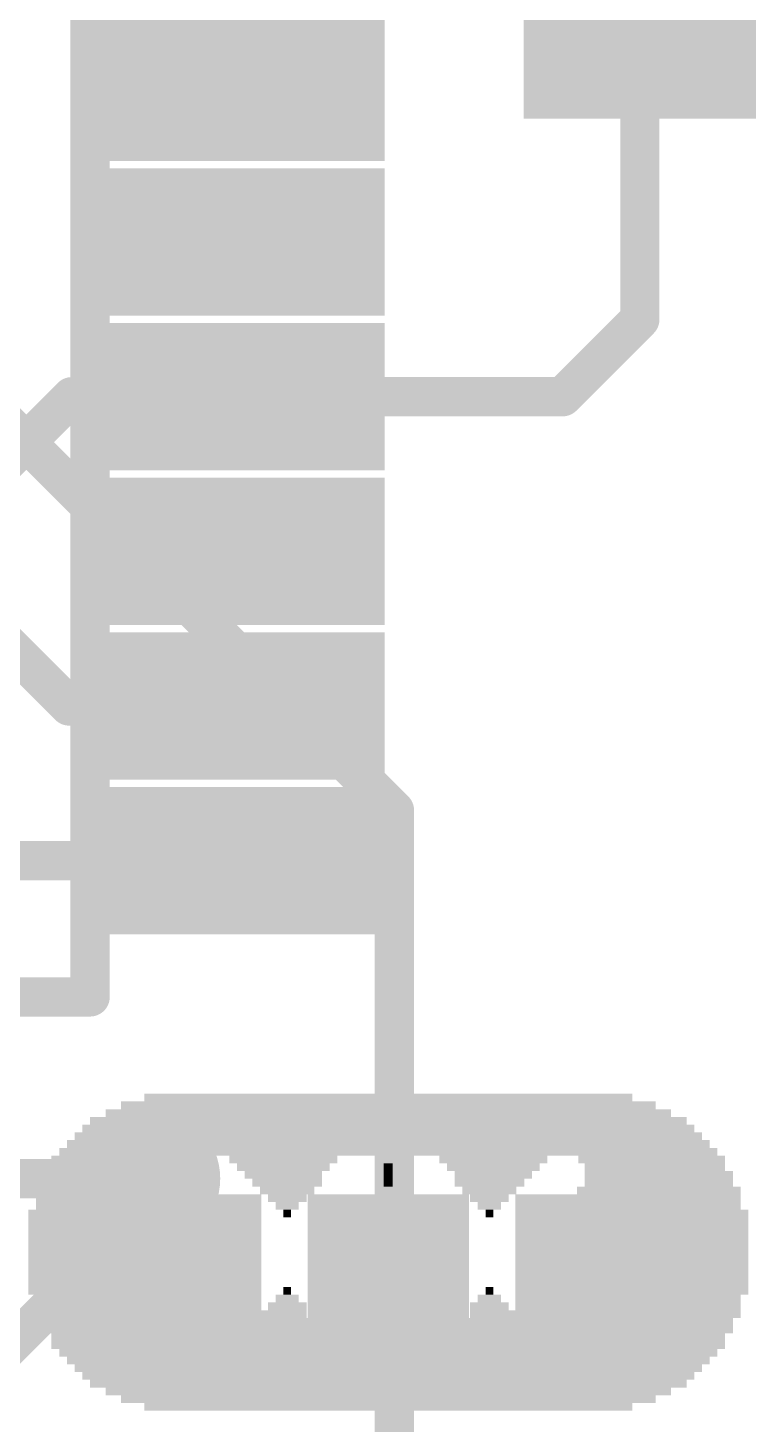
# Model space of a CAD drawing. Extents: x -41 to 98, y -71 to 29.
# Drawn here: x 32.39 to 36.16, y 6.98 to 14.21 of the extents above; entities that cross this region are included whole.
import ezdxf

# ---------------------------------------------------------------- set-up
doc = ezdxf.new("R2010")
doc.units = 0
for name, color, linetype in [('1', 12, 'CONTINUOUS'), ('16', 132, 'CONTINUOUS'), ('18', 110, 'CONTINUOUS'), ('21', 41, 'CONTINUOUS'), ('22', 40, 'CONTINUOUS'), ('29', 253, 'CONTINUOUS'), ('51', 53, 'CONTINUOUS')]:
    doc.layers.add(name, color=color, linetype=linetype)

# ---------------------------------------------------------------- blocks, each defined once
blk = doc.blocks.new('RECT')
blk.add_solid([(-0.5, -0.5), (0.5, -0.5), (-0.5, 0.5), (0.5, 0.5)])
blk = doc.blocks.new('ROUNDV')
at = {"const_width": 0.5}
blk.add_lwpolyline([(0, -0.25, 1), (0, 0.25, 1), (0, -0.25)], format="xyb", dxfattribs=at)

msp = doc.modelspace()

# ---------------------------------------------------------------- linework, layer by layer
at = {"layer": '1', "const_width": 0.2032}
for points in [[(35.56, 12.7), (35.56, 14.39)], [(35.16, 12.3), (35.56, 12.7)], [(32.62, 12.3), (32.258, 11.938)], [(33.5026, 12.3), (32.62, 12.3)], [(35.16, 12.3), (33.5026, 12.3)], [(32.258, 11.049), (32.607, 10.7)], [(32.607, 10.7), (33.5026, 10.7)], [(33.5026, 9.9), (31.75, 9.9)], [(33.02, 8.255), (32.5688, 7.8038)], [(32.5688, 7.8038), (32.5688, 7.6567)], [(32.5688, 7.6567), (31.2621, 6.35)]]:
    msp.add_lwpolyline(points, dxfattribs=at)
at = {"layer": '1', "const_width": 0.1016}
for points in [[(35.5959, 12.6641, 1), (35.5241, 12.7359)], [(35.5092, 12.7, 1), (35.6108, 12.7)], [(32.62, 12.3508, 1), (32.62, 12.2492)], [(32.6559, 12.2641, 1), (32.5841, 12.3359)], [(33.5026, 12.3508, 1), (33.5026, 12.2492)], [(33.5026, 12.2492, 1), (33.5026, 12.3508)], [(35.1241, 12.3359, 1), (35.1959, 12.2641)], [(35.16, 12.2492, 1), (35.16, 12.3508)], [(32.607, 10.7508, 1), (32.607, 10.6492)], [(32.5711, 10.6641, 1), (32.6429, 10.7359)], [(33.5026, 10.6492, 1), (33.5026, 10.7508)], [(33.5026, 9.8492, 1), (33.5026, 9.9508)], [(33.0559, 8.2191, 1), (32.9841, 8.2909)], [(32.6196, 7.8038, 1), (32.518, 7.8038)], [(32.5329, 7.8397, 1), (32.6047, 7.7679)], [(32.6047, 7.6207, 1), (32.5329, 7.6926)], [(32.518, 7.6567, 1), (32.6196, 7.6567)]]:
    msp.add_lwpolyline(points, format="xyb", dxfattribs=at)
at = {"layer": '16', "const_width": 0.2032}
for points in [[(32.131, 12.319), (34.29, 10.16)], [(34.29, 10.16), (34.29, 3.556)], [(31.877, 8.255), (33.02, 8.255)]]:
    msp.add_lwpolyline(points, dxfattribs=at)
at = {"layer": '16', "const_width": 0.1016}
for points in [[(34.3408, 10.16, 1), (34.2392, 10.16)], [(34.2541, 10.1241, 1), (34.3259, 10.1959)], [(33.02, 8.2042, 1), (33.02, 8.3058)]]:
    msp.add_lwpolyline(points, format="xyb", dxfattribs=at)
at = {"layer": '21', "const_width": 0.2032}
for points in [[(32.715, 16.205), (32.715, 9.195)], [(32.715, 9.195), (25.705, 9.195)]]:
    msp.add_lwpolyline(points, dxfattribs=at)
at = {"layer": '21', "const_width": 0.1016}
for points in [[(32.6642, 9.195, 1), (32.7658, 9.195)], [(32.715, 9.1442, 1), (32.715, 9.2458)]]:
    msp.add_lwpolyline(points, format="xyb", dxfattribs=at)

# ---------------------------------------------------------------- block references
at = {"layer": '1', "xscale": 1.1, "rotation": 270}
msp.add_blockref('RECT', (35.56, 14.39), dxfattribs=at)
at = {"layer": '1', "xscale": 1.27, "yscale": 0.5588}
for p in [(33.5026, 13.9), (33.5026, 13.1), (33.5026, 12.3), (33.5026, 11.5), (33.5026, 10.7), (33.5026, 9.9)]:
    msp.add_blockref('RECT', p, dxfattribs=at)
at = {"layer": '18', "xscale": 0.7366, "yscale": 0.7366}
msp.add_blockref('ROUNDV', (33.02, 8.255), dxfattribs=at)
msp.add_blockref('ROUNDV', (33.02, 8.255), dxfattribs=at)
at = {"layer": '21', "yscale": 0.04}
for p, xscale in [((34.2615, 8.674), 2.52), ((34.2615, 8.594), 2.92), ((34.2615, 8.634), 2.76), ((34.2615, 8.514), 3.16), ((34.2615, 8.554), 3.08), ((34.2615, 8.434), 3.32), ((34.2615, 8.474), 3.24), ((33.4615, 8.394), 1.8), ((34.8015, 8.394), 0.64), ((35.5815, 8.394), 0.76), ((32.8815, 8.354), 0.72), ((32.8815, 8.314), 0.72), ((34.2615, 8.354), 0.12), ((34.2615, 8.314), 0.04), ((34.8015, 8.354), 0.56), ((34.8015, 8.314), 0.48), ((35.6215, 8.354), 0.76), ((35.6415, 8.314), 0.72), ((32.8615, 8.274), 0.76), ((32.8615, 8.234), 0.76), ((34.2615, 8.274), 0.04), ((34.2615, 8.234), 0.04), ((34.8015, 8.274), 0.4), ((34.7815, 8.234), 0.36), ((35.6615, 8.274), 0.76), ((35.6615, 8.234), 0.76), ((32.8615, 8.194), 0.84), ((33.0215, 8.154), 1.16), ((34.1015, 8.154), 0.52), ((34.2615, 8.194), 0.12), ((34.7815, 8.194), 0.28), ((34.7815, 8.154), 0.2), ((35.6415, 8.154), 0.88), ((35.6615, 8.194), 0.84), ((33.0015, 8.074), 1.2), ((33.0215, 8.114), 1.16), ((34.1215, 8.114), 0.56), ((34.1415, 8.074), 0.6), ((34.7815, 8.114), 0.12), ((34.7815, 8.074), 0.04), ((35.6415, 8.074), 0.96), ((35.6415, 8.114), 0.88), ((33.0015, 8.034), 1.2), ((34.1615, 8.034), 0.64), ((33.0015, 7.994), 1.2), ((33.0015, 7.954), 1.2), ((34.1815, 7.994), 0.68), ((34.2015, 7.954), 0.72), ((35.5815, 7.954), 1.08), ((35.6015, 7.994), 1.04), ((33.0015, 7.914), 1.2), ((33.0015, 7.874), 1.2), ((34.2015, 7.914), 0.72), ((34.2215, 7.874), 0.76), ((35.5415, 7.874), 1.16), ((35.5615, 7.914), 1.12), ((33.0015, 7.834), 1.2), ((33.0015, 7.794), 1.2), ((34.2215, 7.834), 0.76), ((34.2015, 7.794), 0.72), ((35.5615, 7.834), 1.12), ((35.5815, 7.794), 1.08), ((33.0015, 7.754), 1.2), ((33.0015, 7.714), 1.2), ((34.1815, 7.754), 0.68), ((34.1615, 7.714), 0.64), ((35.6015, 7.754), 1.04), ((35.6015, 7.714), 1.04), ((33.0015, 7.674), 1.2), ((34.1415, 7.674), 0.6), ((34.7815, 7.674), 0.04), ((33.0215, 7.634), 1.16), ((33.0215, 7.594), 1.16), ((34.1215, 7.634), 0.56), ((34.1015, 7.594), 0.52), ((34.7815, 7.594), 0.2), ((34.7815, 7.634), 0.12), ((35.6215, 7.634), 0.92), ((35.6415, 7.594), 0.88), ((33.0215, 7.554), 1.16), ((33.0415, 7.514), 1.12), ((34.0815, 7.554), 0.48), ((34.0815, 7.514), 0.48), ((34.8015, 7.514), 0.32), ((34.8015, 7.554), 0.24), ((35.6615, 7.554), 0.84), ((35.6615, 7.514), 0.76), ((33.0415, 7.474), 1.12), ((33.0615, 7.434), 1.08), ((34.0615, 7.474), 0.44), ((34.0615, 7.434), 0.44), ((34.7815, 7.434), 0.44), ((34.8015, 7.474), 0.4), ((35.6615, 7.474), 0.76), ((35.6415, 7.434), 0.72), ((33.0615, 7.394), 1.08), ((33.1015, 7.354), 1.08), ((34.0815, 7.354), 0.56), ((34.0815, 7.394), 0.48), ((34.7815, 7.354), 0.6), ((34.7815, 7.394), 0.52), ((35.6015, 7.354), 0.72), ((35.6415, 7.394), 0.72), ((34.2615, 7.314), 3.32), ((34.2615, 7.274), 3.24), ((34.2615, 7.234), 3.16), ((34.2615, 7.194), 3.08), ((34.2615, 7.154), 2.92), ((34.2615, 7.114), 2.76), ((34.2615, 7.074), 2.52)]:
    msp.add_blockref('RECT', p, dxfattribs=dict(at, xscale=xscale))
for p in [(35.6215, 8.034), (35.6215, 7.674)]:
    msp.add_blockref('RECT', p, dxfattribs=at)
at = {"layer": '22', "yscale": 0.04, "rotation": 180}
for p, xscale in [((34.255, 8.674), 2.52), ((34.255, 8.594), 2.92), ((34.255, 8.634), 2.76), ((34.255, 8.514), 3.16), ((34.255, 8.554), 3.08), ((34.255, 8.434), 3.32), ((34.255, 8.474), 3.24), ((32.935, 8.394), 0.76), ((33.715, 8.394), 0.64), ((35.055, 8.394), 1.8), ((32.895, 8.354), 0.76), ((32.875, 8.314), 0.72), ((33.715, 8.354), 0.56), ((33.715, 8.314), 0.48), ((34.255, 8.354), 0.12), ((34.255, 8.314), 0.04), ((35.635, 8.354), 0.72), ((35.635, 8.314), 0.72), ((32.855, 8.274), 0.76), ((32.855, 8.234), 0.76), ((33.715, 8.274), 0.4), ((33.735, 8.234), 0.36), ((34.255, 8.274), 0.04), ((34.255, 8.234), 0.04), ((35.655, 8.274), 0.76), ((35.655, 8.234), 0.76), ((32.855, 8.194), 0.84), ((32.875, 8.154), 0.88), ((33.735, 8.194), 0.28), ((33.735, 8.154), 0.2), ((34.415, 8.154), 0.52), ((34.255, 8.194), 0.12), ((35.495, 8.154), 1.16), ((35.655, 8.194), 0.84), ((32.875, 8.074), 0.96), ((32.875, 8.114), 0.88), ((33.735, 8.114), 0.12), ((33.735, 8.074), 0.04), ((34.375, 8.074), 0.6), ((34.395, 8.114), 0.56), ((35.495, 8.114), 1.16), ((35.515, 8.074), 1.2), ((34.355, 8.034), 0.64), ((35.515, 8.034), 1.2), ((32.915, 7.994), 1.04), ((32.935, 7.954), 1.08), ((34.315, 7.954), 0.72), ((34.335, 7.994), 0.68), ((35.515, 7.994), 1.2), ((35.515, 7.954), 1.2), ((32.955, 7.914), 1.12), ((32.975, 7.874), 1.16), ((34.295, 7.874), 0.76), ((34.315, 7.914), 0.72), ((35.515, 7.914), 1.2), ((35.515, 7.874), 1.2), ((32.955, 7.834), 1.12), ((32.935, 7.794), 1.08), ((34.295, 7.834), 0.76), ((34.315, 7.794), 0.72), ((35.515, 7.834), 1.2), ((35.515, 7.794), 1.2), ((32.915, 7.754), 1.04), ((32.915, 7.714), 1.04), ((34.335, 7.754), 0.68), ((34.355, 7.714), 0.64), ((35.515, 7.754), 1.2), ((35.515, 7.714), 1.2), ((33.735, 7.674), 0.04), ((34.375, 7.674), 0.6), ((35.515, 7.674), 1.2), ((32.895, 7.634), 0.92), ((32.875, 7.594), 0.88), ((33.735, 7.594), 0.2), ((33.735, 7.634), 0.12), ((34.395, 7.634), 0.56), ((34.415, 7.594), 0.52), ((35.495, 7.634), 1.16), ((35.495, 7.594), 1.16), ((32.855, 7.554), 0.84), ((32.855, 7.514), 0.76), ((33.715, 7.514), 0.32), ((33.715, 7.554), 0.24), ((34.435, 7.554), 0.48), ((34.435, 7.514), 0.48), ((35.495, 7.554), 1.16), ((35.475, 7.514), 1.12), ((32.855, 7.474), 0.76), ((32.875, 7.434), 0.72), ((33.715, 7.474), 0.4), ((33.735, 7.434), 0.44), ((34.455, 7.474), 0.44), ((34.455, 7.434), 0.44), ((35.475, 7.474), 1.12), ((35.455, 7.434), 1.08), ((32.875, 7.394), 0.72), ((32.915, 7.354), 0.72), ((33.735, 7.354), 0.6), ((33.735, 7.394), 0.52), ((34.435, 7.354), 0.56), ((34.435, 7.394), 0.48), ((35.415, 7.354), 1.08), ((35.455, 7.394), 1.08), ((34.255, 7.314), 3.32), ((34.255, 7.274), 3.24), ((34.255, 7.234), 3.16), ((34.255, 7.194), 3.08), ((34.255, 7.154), 2.92), ((34.255, 7.114), 2.76), ((34.255, 7.074), 2.52)]:
    msp.add_blockref('RECT', p, dxfattribs=dict(at, xscale=xscale))
for p in [(32.895, 8.034), (32.895, 7.674)]:
    msp.add_blockref('RECT', p, dxfattribs=at)
at = {"layer": '29', "xscale": 1.3032, "yscale": 1.2032, "rotation": 270}
msp.add_blockref('RECT', (35.56, 14.39), dxfattribs=at)
at = {"layer": '29', "xscale": 1.4732, "yscale": 0.762}
for p in [(33.5026, 13.9), (33.5026, 13.1), (33.5026, 12.3), (33.5026, 11.5), (33.5026, 10.7), (33.5026, 9.9)]:
    msp.add_blockref('RECT', p, dxfattribs=at)
at = {"layer": '51', "xscale": 0.9906, "yscale": 0.4572}
for p in [(33.2613, 13.9), (33.2613, 13.1), (33.2613, 12.3), (33.2613, 11.5), (33.2613, 10.7), (33.2613, 9.9)]:
    msp.add_blockref('RECT', p, dxfattribs=at)

doc.saveas('drawing.dxf')
